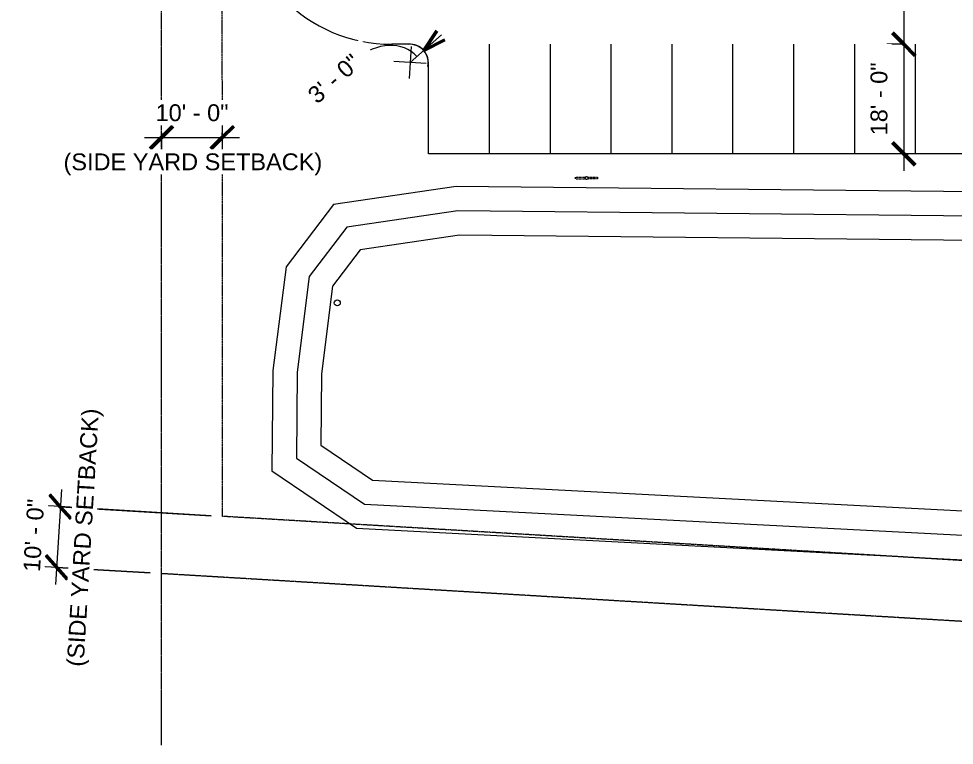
# Model space of a CAD drawing. Header units: inches. Extents: x 1 to 127281, y -26064 to 104775.
# Drawn here: x 23071 to 24916, y -26063 to -24630 of the extents above; entities that cross this region are included whole.
import ezdxf

# ---------------------------------------------------------------- set-up
doc = ezdxf.new("R2010")
doc.units = ezdxf.units.IN
doc.header["$MEASUREMENT"] = 0
for name, pattern in [('Center 1_4_', [0.53125, 0.25, -0.09375, 0.09375, -0.09375]), ('Dash', [0.25, 0.125, -0.125]), ('Hidden', [0.28125, 0.1875, -0.09375])]:
    doc.linetypes.add(name, pattern=pattern)
for name, color, linetype, lineweight in [('A-ANNO-DIMS', 211, 'Continuous', 9), ('A-ANNO-DIMS-360', 211, 'Continuous', 9), ('A-PROP-SBCK', 71, 'Hidden', 15), ('BMP', 80, 'Continuous', 9), ('E-LITE-EQPM', 33, 'Continuous', 9), ('E-LITE-EQPM-HDLN', 30, 'Dash', 9), ('EOP-PR', 4, 'Continuous', 9), ('PAINT', 190, 'Continuous', 9), ('PROP', 3, 'Center 1_4_', 9)]:
    doc.layers.add(name, color=color, linetype=linetype, lineweight=lineweight)
doc.styles.add('Arial_1', font='arial.ttf', dxfattribs={"height": 33.194237})
doc.dimstyles.new('Arrow_-_3_32__Arial', dxfattribs={"dimscale": 12, "dimtxt": 33.75, "dimasz": 3.75, "dimexe": 2.8125, "dimexo": 0, "dimgap": 1.875, "dimtad": 1, "dimjust": 3, "dimdec": 5, "dimrnd": 0.03125, "dimzin": 1, "dimdsep": 46, "dimlunit": 4, "dimtxsty": 'Arial_1', "dimblk1": 'OPEN30', "dimblk2": 'OPEN30', "dimsah": 1, "dimcen": 0.09, "dimazin": 0, "dimtfac": 1, "dimtdec": 4, "dimtix": 1, "dimtmove": 0, "dimatfit": 2, "dimfxl": 1, "dimtvp": 1, "dimtfill": 1, "dimfrac": 2, "dimtolj": 1, "dimtzin": 0, "dimarcsym": 2})
doc.dimstyles.new('Linear_-_3_32__Arial_1', dxfattribs={"dimscale": 12, "dimtxt": 33.75, "dimasz": 3.75, "dimexe": 2.8125, "dimexo": 1.875, "dimgap": 1.875, "dimtad": 1, "dimrnd": 0.25, "dimzin": 1, "dimdsep": 46, "dimlunit": 4, "dimtxsty": 'Arial_1', "dimblk1": 'OBLIQUE', "dimblk2": 'OBLIQUE', "dimsah": 1, "dimcen": 0.09, "dimdle": 2.8125, "dimazin": 0, "dimtfac": 1, "dimtdec": 4, "dimtix": 1, "dimtmove": 0, "dimatfit": 3, "dimfxl": 1, "dimtvp": 1, "dimtfill": 1, "dimfrac": 2, "dimtolj": 1, "dimtzin": 0, "dimarcsym": 2})

# ---------------------------------------------------------------- blocks, each defined once
blk = doc.blocks.new('Lighting-Street_Cooper_Navion-Lumark_4-6-LED-Squares - The Caretaker LED-964008-Site Plan - Phase 1')
at = {"layer": 'E-LITE-EQPM'}
blk.add_line((-1.7, -10.7), (1.6, -10.7), dxfattribs=at)
blk.add_circle((0, -32.4), 3, dxfattribs=at)
at = {"layer": 'E-LITE-EQPM-HDLN'}
for p, q in [((-1.5, -10.7), (-1.5, -29.9)), ((1.5, -10.7), (1.5, -29.9))]:
    blk.add_line(p, q, dxfattribs=at)
blk = doc.blocks.new('DIMBLOCK40-Site Plan - Phase 1')
at = {"layer": 'A-ANNO-DIMS-360'}
for p, q in [((23842.5, -24716.1), (23904.4, -24661.4)), ((23844.5, -24684.3), (23840.5, -24747.8)), ((23874.3, -24718.1), (23810.8, -24714.1))]:
    blk.add_line(p, q, dxfattribs=at)
at = {"layer": 'A-ANNO-DIMS-360', "lineweight": 50}
for q in [(23895.3, -24653.4), (23911.2, -24671.5)]:
    blk.add_line((23869.5, -24692.3), q, dxfattribs=at)
at = {"layer": 'A-ANNO-DIMS-360'}
blk.add_arc((23842.5, -24716.1), 36, 347.7027, 95.1323, dxfattribs=at)
blk.add_ellipse((23786.6, -24765.4), major_axis=(69.4, 61.2), ratio=0.808883, start_param=0, end_param=1.570796, dxfattribs=at)
at = {"layer": 'A-ANNO-DIMS-360', "color": 0, "insert": (23637.4, -24774.4), "char_height": 33.19, "width": 141.438, "attachment_point": 1, "rotation": 41.4175, "line_spacing_factor": 0.938532, "style": 'Arial_1', "bg_fill": 3, "box_fill_scale": 1.25, "bg_fill_color": 0, "bg_fill_transparency": 0}
blk.add_mtext('3\' - 0"', dxfattribs=at)
blk = doc.blocks.new('_Open30')
at = {"color": 0, "linetype": 'ByBlock', "lineweight": -2}
for p, q in [((-1, 0.268), (0, 0)), ((0, 0), (-1, -0.268)), ((0, 0), (-1, 0))]:
    blk.add_line(p, q, dxfattribs=at)
blk = doc.blocks.new('DIMBLOCK48-Site Plan - Phase 1')
at = {"layer": 'A-ANNO-DIMS-360', "lineweight": 50}
for p, q in [((24816, -24392.1), (24793.5, -24369.6)), ((24816, -24392.1), (24838.5, -24414.6)), ((24816, -24680.1), (24793.5, -24657.6)), ((24816, -24680.1), (24838.5, -24702.6))]:
    blk.add_line(p, q, dxfattribs=at)
at = {"layer": 'A-ANNO-DIMS-360'}
for p, q in [((24816, -24392.1), (24782.3, -24392.1)), ((24816, -24392.1), (24816, -24680.1)), ((24816, -24392.1), (24816, -24392.1)), ((24816, -24680.1), (24782.3, -24680.1)), ((24816, -24680.1), (24816, -24680.1))]:
    blk.add_line(p, q, dxfattribs=at)
at = {"layer": 'A-ANNO-DIMS-360', "color": 0, "insert": (24750.4, -24607.7), "char_height": 33.19, "width": 171.969, "attachment_point": 1, "rotation": 90, "line_spacing_factor": 0.938532, "style": 'Arial_1', "bg_fill": 3, "box_fill_scale": 1.25, "bg_fill_color": 0, "bg_fill_transparency": 0}
blk.add_mtext('24\' - 0"', dxfattribs=at)
blk = doc.blocks.new('_Oblique')
at = {"color": 0, "linetype": 'ByBlock', "lineweight": -2}
blk.add_line((-0.5, -0.5), (0.5, 0.5), dxfattribs=at)
blk = doc.blocks.new('DIMBLOCK49-Site Plan - Phase 1')
at = {"layer": 'A-ANNO-DIMS-360', "lineweight": 50}
for p, q in [((24816, -24680.1), (24793.5, -24657.6)), ((24816, -24680.1), (24838.5, -24702.6)), ((24816, -24896.1), (24793.5, -24873.6)), ((24816, -24896.1), (24838.5, -24918.6))]:
    blk.add_line(p, q, dxfattribs=at)
at = {"layer": 'A-ANNO-DIMS-360'}
for p, q in [((24816, -24680.1), (24782.3, -24680.1)), ((24816, -24680.1), (24816, -24929.8)), ((24816, -24680.1), (24816, -24680.1)), ((24825.3, -24896.1), (24782.3, -24896.1)), ((24816, -24896.1), (24825.3, -24896.1))]:
    blk.add_line(p, q, dxfattribs=at)
at = {"layer": 'A-ANNO-DIMS-360', "color": 0, "insert": (24750.4, -24859.7), "char_height": 33.19, "width": 171.969, "attachment_point": 1, "rotation": 90, "line_spacing_factor": 0.938532, "style": 'Arial_1', "bg_fill": 3, "box_fill_scale": 1.25, "bg_fill_color": 0, "bg_fill_transparency": 0}
blk.add_mtext('18\' - 0"', dxfattribs=at)
blk = doc.blocks.new('DIMBLOCK91-Site Plan - Phase 1')
at = {"layer": 'A-ANNO-DIMS-360'}
for p, q in [((23154.9, -25558.9), (23143.7, -25746)), ((23450, -25610.3), (23119.2, -25590.5)), ((23152.9, -25592.6), (23450, -25610.3)), ((23330, -25723.4), (23112.1, -25710.3)), ((23145.8, -25712.3), (23330, -25723.4))]:
    blk.add_line(p, q, dxfattribs=at)
at = {"layer": 'A-ANNO-DIMS-360', "lineweight": 50}
for p, q in [((23152.9, -25592.6), (23131.8, -25568.8)), ((23152.9, -25592.6), (23174, -25616.4)), ((23145.8, -25712.3), (23124.6, -25688.5)), ((23145.8, -25712.3), (23166.9, -25736.1))]:
    blk.add_line(p, q, dxfattribs=at)
at = {"layer": 'A-ANNO-DIMS-360', "color": 0, "attachment_point": 1, "rotation": 86.5803, "line_spacing_factor": 0.938532, "style": 'Arial_1', "bg_fill": 3, "box_fill_scale": 1.25, "bg_fill_color": 0, "bg_fill_transparency": 0}
for s, insert, char_height, width in [('(SIDE YARD SETBACK)', (23165.5, -25907), 33.194, 607.5), ('10\' - 0"', (23079.6, -25720.1), 33.19, 171.969)]:
    blk.add_mtext(s, dxfattribs=dict(at, insert=insert, char_height=char_height, width=width))
blk = doc.blocks.new('DIMBLOCK92-Site Plan - Phase 1')
at = {"layer": 'A-ANNO-DIMS-360', "lineweight": 50}
for p, q in [((23352.3, -24864), (23374.8, -24841.5)), ((23472.3, -24864), (23494.8, -24841.5)), ((23352.3, -24864), (23329.8, -24886.5)), ((23472.3, -24864), (23449.8, -24886.5))]:
    blk.add_line(p, q, dxfattribs=at)
at = {"layer": 'A-ANNO-DIMS-360'}
for p, q in [((23318.6, -24864), (23506.1, -24864)), ((23352.3, -24854.7), (23352.3, -24897.8)), ((23352.3, -24864), (23352.3, -24854.7)), ((23472.3, -24854.7), (23472.3, -24897.8)), ((23472.3, -24864), (23472.3, -24854.7))]:
    blk.add_line(p, q, dxfattribs=at)
at = {"layer": 'A-ANNO-DIMS-360', "color": 0, "attachment_point": 1, "rotation": 0.0078, "line_spacing_factor": 0.938532, "style": 'Arial_1', "bg_fill": 3, "box_fill_scale": 1.25, "bg_fill_color": 0, "bg_fill_transparency": 0}
for s, insert, char_height, width in [('10\' - 0"', (23340.7, -24798.5), 33.19, 171.969), ('(SIDE YARD SETBACK)', (23159.2, -24895.4), 33.194, 607.5)]:
    blk.add_mtext(s, dxfattribs=dict(at, insert=insert, char_height=char_height, width=width))

msp = doc.modelspace()

# ---------------------------------------------------------------- linework, layer by layer
at = {"layer": 'A-PROP-SBCK'}
for p, q in [((23472.445329, -25611.648627), (23472.145187, -23416.400504)), ((26647.515225, -25801.376223), (23472.445329, -25611.648627))]:
    msp.add_line(p, q, dxfattribs=at)
at = {"layer": 'BMP'}
for p, q in [((23933.596602, -24960.93846), (23691.713412, -24996.335424)), ((26207.172099, -24983.786538), (23933.596602, -24960.93846)), ((23691.713412, -24996.335424), (23597.878423, -25119.543664)), ((23936.850146, -25008.97358), (23718.036819, -25040.994522)), ((26208.328343, -25031.800582), (23936.850146, -25008.97358)), ((23718.036819, -25040.994522), (23643.846907, -25138.408167)), ((23940.103689, -25057.0087), (23744.360227, -25085.653619)), ((26209.484587, -25079.814625), (23940.103689, -25057.0087)), ((23744.360227, -25085.653619), (23689.815392, -25157.272671)), ((23597.878423, -25119.543664), (23571.600564, -25323.778948)), ((23643.846907, -25138.408167), (23619.578044, -25327.029252)), ((23689.815392, -25157.272671), (23667.555524, -25330.279556)), ((23571.600564, -25323.778948), (23570.148647, -25522.001233)), ((23619.578044, -25327.029252), (23618.335529, -25496.663046)), ((23667.555524, -25330.279556), (23666.522411, -25471.32486)), ((23666.522411, -25471.32486), (23768.298542, -25540.249858)), ((23618.335529, -25496.663046), (23752.449867, -25587.488178)), ((23570.148647, -25522.001233), (23736.601192, -25634.726498)), ((23768.298542, -25540.249858), (25122.66909, -25610.920668)), ((23752.449867, -25587.488178), (25120.167862, -25658.855455)), ((23736.601192, -25634.726498), (25117.666633, -25706.790243))]:
    msp.add_line(p, q, dxfattribs=at)
msp.add_circle((23698.928734, -25190.302039), 6, dxfattribs=at)
at = {"layer": 'EOP-PR'}
for p, q in [((23842.515225, -24680.067479), (23806.51575, -24680.067479)), ((23878.515225, -24896.067479), (23878.515225, -24716.067479)), ((26278.515225, -24896.067479), (23878.515225, -24896.067479))]:
    msp.add_line(p, q, dxfattribs=at)
for centre, radius, start, end in [((23806.51575, -24380.067479), 300, 180.007833672, 270), ((23842.515225, -24716.067479), 36, 360, 90)]:
    msp.add_arc(centre, radius, start, end, dxfattribs=at)
at = {"layer": 'PAINT'}
for p, q in [((23998.515225, -24680.067479), (23998.515225, -24896.067479)), ((24118.515225, -24680.067479), (24118.515225, -24896.067479)), ((24238.515225, -24680.067479), (24238.515225, -24896.067479)), ((24358.515225, -24680.067479), (24358.515225, -24896.067479)), ((24478.515225, -24680.067479), (24478.515225, -24896.067479)), ((24598.515225, -24680.067479), (24598.515225, -24896.067479)), ((24718.515225, -24680.067479), (24718.515225, -24896.067479)), ((24838.515225, -24680.067479), (24838.515225, -24896.067479))]:
    msp.add_line(p, q, dxfattribs=at)
at = {"layer": 'PROP'}
for p, q in [((23352.460784, -25724.692953), (23352.161473, -23535.52488)), ((23352.507102, -26063.466549), (23352.460784, -25724.692953)), ((27135.175833, -25950.730633), (23352.460784, -25724.692953))]:
    msp.add_line(p, q, dxfattribs=at)

# ---------------------------------------------------------------- block references
at = {"layer": 'E-LITE-EQPM'}
for p, rotation in [((24158.076057, -24944.019706), 90.00000000000617), ((24222.954393, -24944.115252), 270.0000000000021)]:
    msp.add_blockref('Lighting-Street_Cooper_Navion-Lumark_4-6-LED-Squares - The Caretaker LED-964008-Site Plan - Phase 1', p, dxfattribs=dict(at, rotation=rotation))

# ---------------------------------------------------------------- next in the draw order: dimensions: what is measured, and where the dimension line sits
at = {"layer": 'A-ANNO-DIMS'}
dim = msp.add_linear_dim(base=(24816.00258, -24680.067479), p1=(24838.515225, -24392.067479), p2=(24838.515225, -24680.067479), angle=90, dimstyle='Linear_-_3_32__Arial_1', override={"dimpost": '<>', "dimfxl": 288}, dxfattribs=at)
dim.commit()
dim.dimension.update_dxf_attribs({"geometry": 'DIMBLOCK48-Site Plan - Phase 1', "text_midpoint": (24776.554499, -24536.067479)})
dim = msp.add_radius_dim(center=(23842.515225, -24716.067479), mpoint=(23869.511953, -24692.252007), dimstyle='Arrow_-_3_32__Arial', override={"dimpost": '<>'}, dxfattribs=at)
dim.commit()
dim.dimension.update_dxf_attribs({"geometry": 'DIMBLOCK40-Site Plan - Phase 1', "text_midpoint": (23829.909582, -24674.568778)})
dim = msp.add_linear_dim(base=(23145.755516, -25712.341195), p1=(23472.445329, -25611.648627), p2=(23352.460784, -25724.692953), angle=86.580333673, text='<>\\X(SIDE YARD SETBACK)', dimstyle='Linear_-_3_32__Arial_1', override={"dimpost": '<>', "dimfxl": 164.849358}, dxfattribs=at)
dim.commit()
dim.dimension.update_dxf_attribs({"geometry": 'DIMBLOCK91-Site Plan - Phase 1', "text_midpoint": (23149.334456, -25652.44803)})

# ---------------------------------------------------------------- next in the draw order: dimensions: what is measured, and where the dimension line sits
dim = msp.add_linear_dim(base=(24816.00258, -24896.067479), p1=(24838.515225, -24680.067479), p2=(24847.822385, -24896.067479), angle=90, dimstyle='Linear_-_3_32__Arial_1', override={"dimpost": '<>', "dimfxl": 216.200424}, dxfattribs=at)
dim.commit()
dim.dimension.update_dxf_attribs({"geometry": 'DIMBLOCK49-Site Plan - Phase 1', "text_midpoint": (24776.554499, -24788.067479)})
dim = msp.add_linear_dim(base=(23472.343111, -24864.020503), p1=(23352.338762, -24832.217105), p2=(23472.33876, -24832.200698), angle=0.007833673, text='<>\\X(SIDE YARD SETBACK)', dimstyle='Linear_-_3_32__Arial_1', override={"dimpost": '<>', "dimfxl": 120}, dxfattribs=at)
dim.commit()
dim.dimension.update_dxf_attribs({"geometry": 'DIMBLOCK92-Site Plan - Phase 1', "text_midpoint": (23412.343112, -24864.028706)})

doc.saveas('drawing.dxf')
